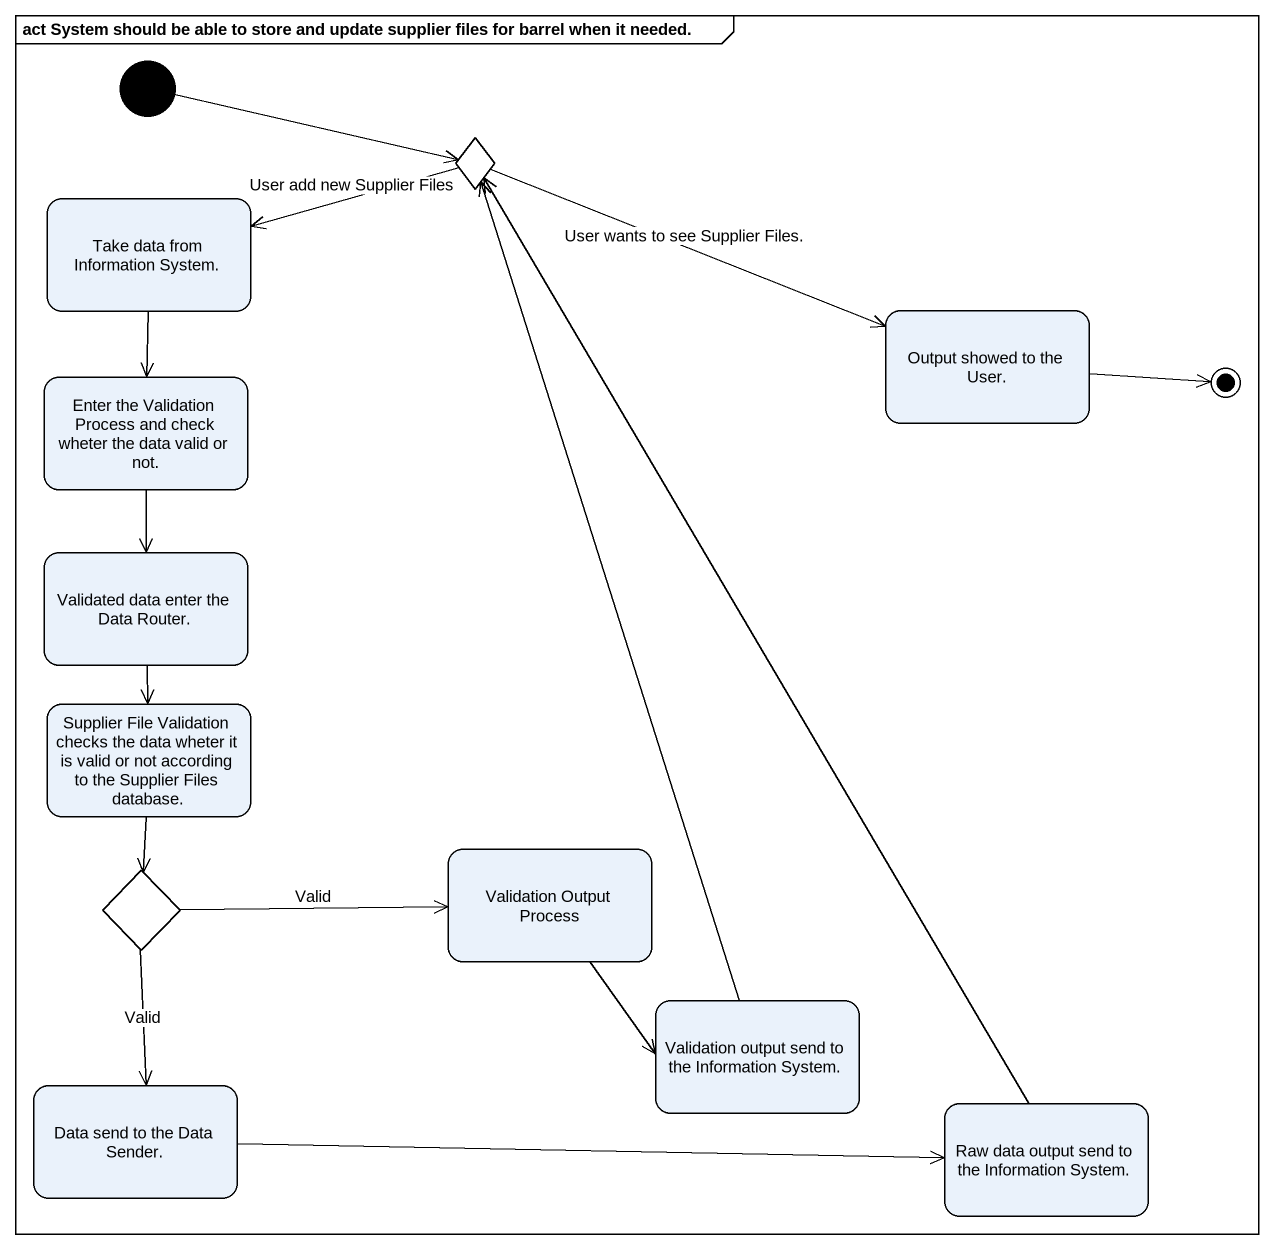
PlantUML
@startuml
mainframe act System should be able to store and update supplier files for barrel when it needed.
hide empty description
state choice1 <<choice>>
state "Take data from Information System." as Take_data_from_Information
state "Output showed to the User." as Output_showed_to_the_User
state "Enter the Validation Process and check wheter the data valid or not." as Enter_the_Validation
state "Validated data enter the Data Router." as Validated_data_enter_the
state "Supplier File Validation checks the data wheter it is valid or not according to the Supplier Files database." as Supplier_File_Validation
state choice2 <<choice>>
state "Validation Output Process" as Validation_Output_Process
state "Validation output send to the Information System." as Validation_output_send_to
state "Data send to the Data Sender." as Data_send_to_the_Data_Sender
state "Raw data output send to the Information System." as Raw_data_output_send_to_the
[*] -right-> choice1
choice1 -left-> Take_data_from_Information : User add new Supplier Files
choice1 -right-> Output_showed_to_the_User : User wants to see Supplier Files.
Take_data_from_Information --> Enter_the_Validation
Enter_the_Validation --> Validated_data_enter_the
Validated_data_enter_the --> Supplier_File_Validation
Supplier_File_Validation --> choice2
choice2 -right-> Validation_Output_Process : Valid
choice2 --> Data_send_to_the_Data_Sender : Valid
Validation_Output_Process --> Validation_output_send_to
Validation_output_send_to -up-> choice1
Data_send_to_the_Data_Sender -right-> Raw_data_output_send_to_the
Raw_data_output_send_to_the -up-> choice1
Output_showed_to_the_User -right-> [*]
@enduml
